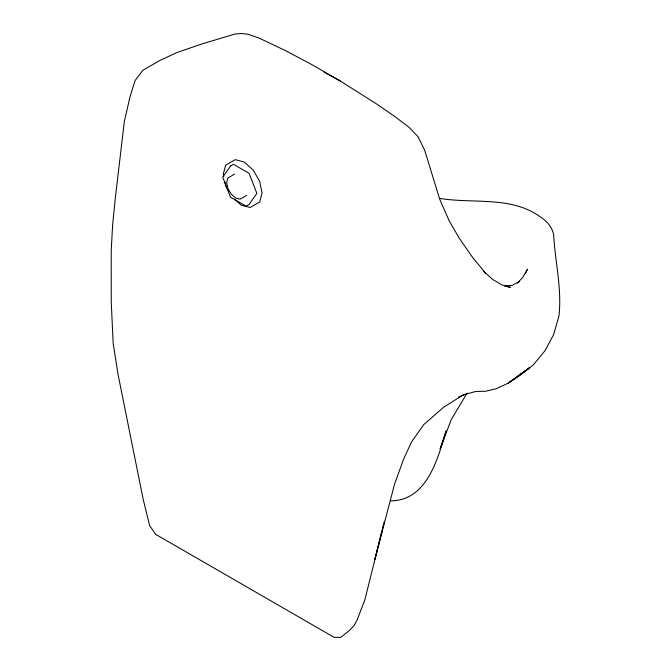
<?xml version="1.0" encoding="UTF-8"?>
<svg xmlns="http://www.w3.org/2000/svg" width="671" height="671" viewBox="0 0 671 671"><rect width="100%" height="100%" fill="white"/><g stroke="black" fill="none" stroke-linecap="round" stroke-linejoin="round"><path stroke-width="1.01" d="M382.436 529.444L364.789 600.017L357.081 620.046L354.103 625.506L348.92 630.908L340.633 637.45L333.923 637.249L155.706 534.359L149.65 525.603L143.133 499.107L118.062 374.468L113.173 343.468L111.243 301.908L111.227 250.551L112.619 224.928L115.378 197.593L124.32 121.526L129.948 97.043L135.081 80.579L142.772 70.338L159.908 60.449L176.607 52.682L200.948 44.269L234.892 34.02L241.862 33.55L247.893 34.229L259.258 38.155L285.536 50.635L311.369 64.366L340.038 80.856L376.456 103.871L394.062 115.982L408.933 127.205L418.058 136.75L424.592 150.044L439.765 199.362L449.125 220.734L459.291 238.314L472.317 257.035L485.67 273.298L484.311 272.015M382.923 527.448L384.382 521.451M381.682 531.935L374.871 559.371L394.598 484.017L403.573 459.249L411.449 442.139L423.678 424.684L443.288 407.49L463.074 394.951L475.84 391.445L485.586 391.26L496.314 388.685L508.241 383.141L519.84 375.492L533.512 364.689L545.053 350.623L553.617 334.661L558.935 316.049C562.08 288.966 555.093 261.984 553.684 234.942C552.308 227.192 546.94 221.153 540.499 217.001C511.436 195.722 473.055 203.967 439.622 198.39M382.185 529.905L382.948 526.852M525.527 273.55L527.49 269.121L522.592 277.643L517.593 282.776M467.1 393.122L451.256 419.601L440.092 448.882L446.173 430.866C437.66 459.023 426.932 500.885 390.43 500.843M517.542 283.07L519.622 281.317L512.275 285.326L504.449 285.863L510.623 287.465L501.95 284.865L492.824 279.547L483.783 271.436M529.444 367.859L508.241 383.141L529.444 367.859L518.129 375.978M234.556 174.141L227.846 178.016L226.647 182.495L227.846 188.358L231.126 194.028L235.605 197.995L240.075 199.195L246.785 195.328M458.452 397.115L465.959 393.986M324.101 72.208L340.038 80.856L337.949 79.715M234.481 199.153L241.191 205.108L250.14 207.507L259.685 201.996L262.084 193.047L259.685 181.329L253.126 169.973L244.177 162.038L235.227 159.639L225.682 165.141L223.284 174.099L223.686 176.054M228.71 191.059L225.682 185.817L224.886 181.908M230.505 166.031L222.722 177.11L230.505 197.19L246.081 206.182L249.067 204.454L256.859 193.374L249.067 173.303L233.491 164.311L230.505 166.031"/></g></svg>
